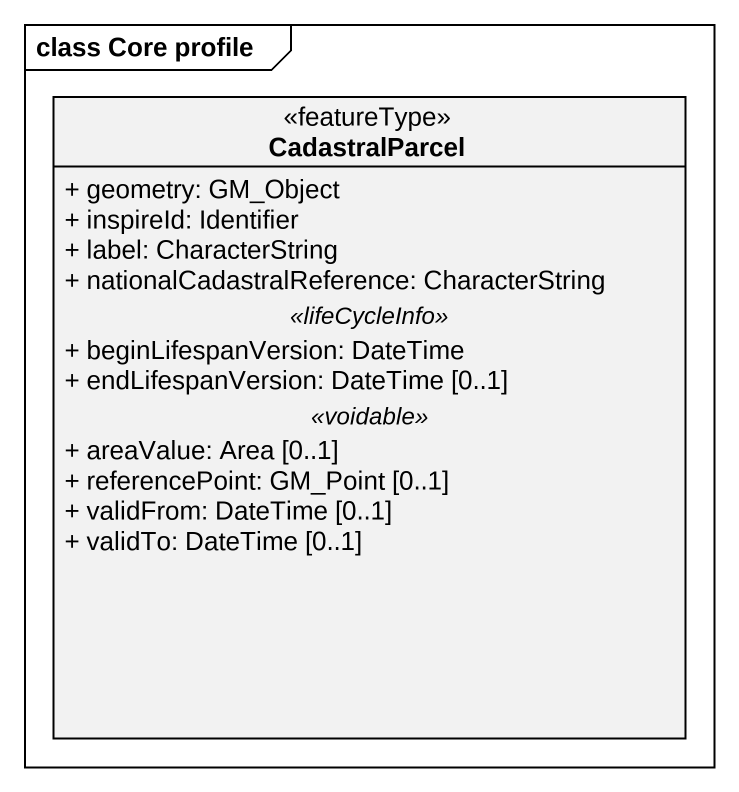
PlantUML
@startuml
mainframe class Core profile
hide circle
hide empty members
skinparam classAttributeIconSize 0
class CadastralParcel <<featureType>> {
  + geometry: GM_Object
  + inspireId: Identifier
  + label: CharacterString
  + nationalCadastralReference: CharacterString
  .. <<lifeCycleInfo>> ..
  + beginLifespanVersion: DateTime
  + endLifespanVersion: DateTime [0..1]
  .. <<voidable>> ..
  + areaValue: Area [0..1]
  + referencePoint: GM_Point [0..1]
  + validFrom: DateTime [0..1]
  + validTo: DateTime [0..1]
}
@enduml
